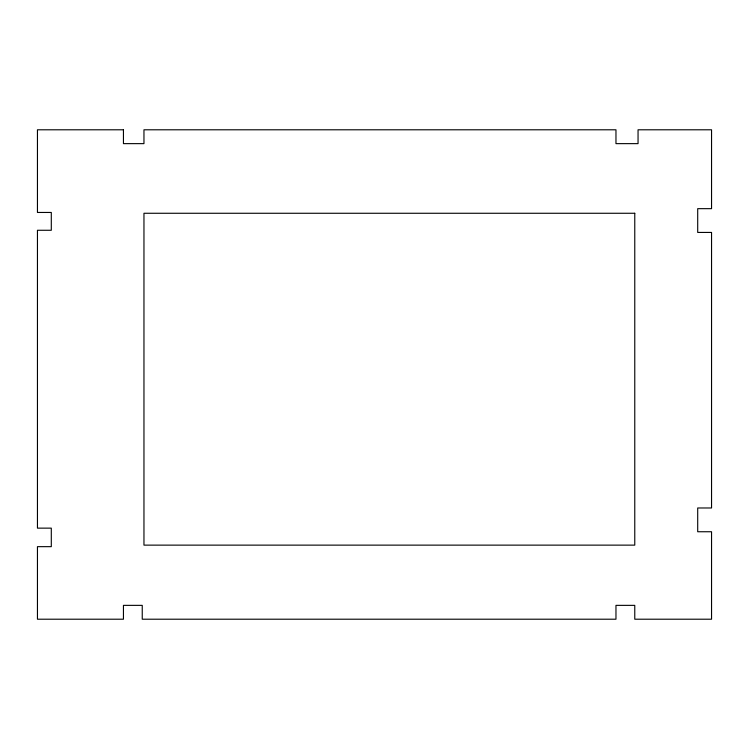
<?xml version="1.0" encoding="UTF-8"?>
<svg xmlns="http://www.w3.org/2000/svg" width="749" height="749" viewBox="0 0 749 749"><rect width="100%" height="100%" fill="white"/><g stroke="black" fill="none" stroke-linecap="round" stroke-linejoin="round"><path stroke-width="1.12" d="M123.445 129.792L37.45 129.792L37.45 212.454L51.297 212.454L51.297 230.271L37.45 230.271L37.45 528.139L51.297 528.139L51.297 546.658L37.45 546.658L37.45 619.208L123.445 619.208L123.445 605.361L142.244 605.361L142.244 619.208L615.968 619.208L615.968 605.361L634.768 605.361L634.768 619.208L711.55 619.208L711.55 531.743L697.703 531.743L697.703 507.981L711.55 507.981L711.55 232.433L697.703 232.433L697.703 208.662L711.55 208.662L711.55 129.792L638.054 129.792L638.054 143.639L615.968 143.639L615.968 129.792L143.958 129.792L143.958 143.639L123.445 143.639L123.445 129.792M634.768 213.268L143.958 213.268L143.958 545.132L634.768 545.132L634.768 213.268"/></g></svg>
